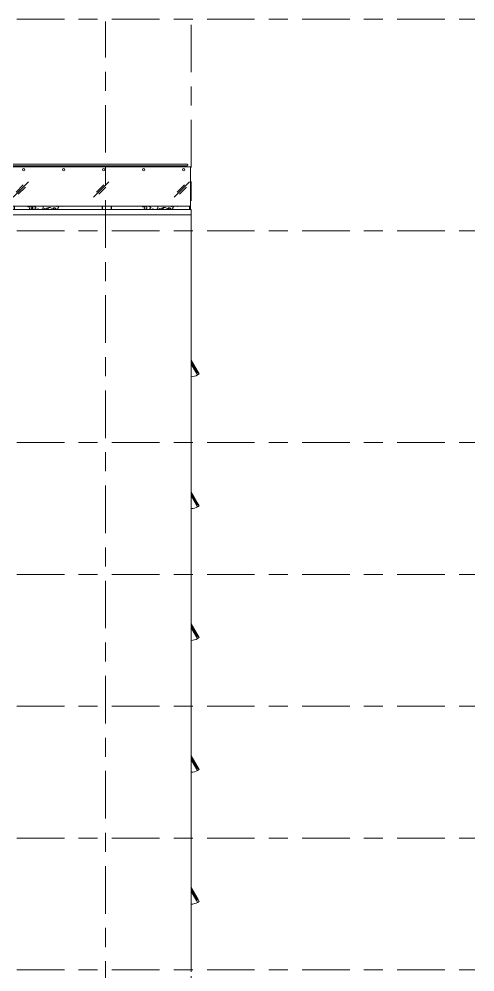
# Model space of a CAD drawing. Header units: millimetres. Extents: x -99196 to 15601, y -9661 to 93550.
# Drawn here: x 4187 to 15601, y 68050 to 91900 of the extents above; entities that cross this region are included whole.
import ezdxf

# ---------------------------------------------------------------- set-up
doc = ezdxf.new("R2010")
doc.units = ezdxf.units.MM
doc.linetypes.add('Centre', pattern=[31.75, 6.35, -4.7625, 15.875, -4.7625])
for name, color, linetype, lineweight in [('CUA', 31, 'Continuous', 9), ('G-IMPT', 8, 'Continuous', 5), ('KINH', 152, 'Continuous', 5), ('L-SITE', 91, 'Continuous', 5), ('NET THAY 1', 41, 'Continuous', 5), ('NET THAY 2', 55, 'Continuous', 5), ('NET-THAY', 2, 'Continuous', 9), ('TRUC', 225, 'Continuous', 5)]:
    doc.layers.add(name, color=color, linetype=linetype, lineweight=lineweight)

# ---------------------------------------------------------------- blocks, each defined once
blk = doc.blocks.new('X-PHONG WC - X-PHONG WC 700-1722877-MẶT ĐỨNG 14-1')
at = {"layer": 'CUA'}
for p, q in [((8500, 83500), (8500, 82900)), ((8499, 83364), (8675, 83060)), ((8499, 83324), (8657, 83050)), ((8649, 83045), (8499, 83304)), ((8631, 83035), (8499, 83264)), ((8675, 83060), (8631, 83035)), ((8631, 83035), (8675, 83060)), ((8656, 82992), (8631, 83035)), ((8657, 83050), (8649, 83045)), ((8700, 83017), (8656, 82992)), ((8675, 83060), (8700, 83017))]:
    blk.add_line(p, q, dxfattribs=at)
blk.add_arc((8494, 83262), 315, 271.044, 301.0404, dxfattribs=at)
blk = doc.blocks.new('Railing - NBS_RailInfillPnl_Post-1648199-MẶT ĐỨNG 14-1')
at = {"layer": 'NET THAY 2'}
for p, q in [((-2898, 87220), (-2908, 87220)), ((-2908, 87220), (-2908, 87135)), ((-2898, 87135), (-2898, 87220))]:
    blk.add_line(p, q, dxfattribs=at)
blk = doc.blocks.new('Railing - NBS_RailInfillPnl_Post-V100-MẶT ĐỨNG 14-1')
at = {"layer": 'NET THAY 2'}
for p, q in [((6264, 87220), (6264, 87135)), ((6274, 87135), (6274, 87220))]:
    blk.add_line(p, q, dxfattribs=at)
blk = doc.blocks.new('Railing - NBS_RailInfillPnl_Post-1597031-MẶT ĐỨNG 14-1')
at = {"layer": 'NET THAY 2'}
for p, q in [((-1368, 88100), (-1368, 87135)), ((-1394, 87135), (-1394, 87220))]:
    blk.add_line(p, q, dxfattribs=at)
blk = doc.blocks.new('Railing - NBS_RailInfillPnl_Post-V101-MẶT ĐỨNG 14-1')
at = {"layer": 'NET THAY 2'}
for p, q in [((1856, 87135), (1856, 87220)), ((1882, 87220), (1882, 87135))]:
    blk.add_line(p, q, dxfattribs=at)
blk = doc.blocks.new('Railing - Railing-1431824-MẶT ĐỨNG 14-1')
at = {"layer": 'NET THAY 1'}
for p, q in [((-4426, 87000), (-4426, 87135)), ((-4426, 87135), (-1351, 87135)), ((-1351, 87135), (8499, 87135)), ((-1351, 87135), (-1351, 87000)), ((8499, 87135), (8499, 87000)), ((-1351, 87000), (-4426, 87000)), ((8499, 87000), (-1351, 87000))]:
    blk.add_line(p, q, dxfattribs=at)
for name, p in [('Railing - NBS_RailInfillPnl_Post-1597031-MẶT ĐỨNG 14-1', (0, 0)), ('Railing - NBS_RailInfillPnl_Post-1597031-MẶT ĐỨNG 14-1', (9850, 0)), ('Railing - NBS_RailInfillPnl_Post-1648199-MẶT ĐỨNG 14-1', (0, 0)), ('Railing - NBS_RailInfillPnl_Post-1648199-MẶT ĐỨNG 14-1', (3492, 0)), ('Railing - NBS_RailInfillPnl_Post-V101-MẶT ĐỨNG 14-1', (0, 0)), ('Railing - NBS_RailInfillPnl_Post-1648199-MẶT ĐỨNG 14-1', (5462, 0)), ('Railing - NBS_RailInfillPnl_Post-V100-MẶT ĐỨNG 14-1', (-2200, 0)), ('Railing - NBS_RailInfillPnl_Post-1648199-MẶT ĐỨNG 14-1', (7432, 0)), ('Railing - NBS_RailInfillPnl_Post-V100-MẶT ĐỨNG 14-1', (0, 0)), ('Railing - NBS_RailInfillPnl_Post-1648199-MẶT ĐỨNG 14-1', (9402, 0))]:
    blk.add_blockref(name, p)
blk = doc.blocks.new('Top Rail Type - Top Rail_Internal_-1431827-MẶT ĐỨNG 14-1')
at = {"layer": 'NET THAY 1'}
for p, q in [((-4426, 87220), (-4426, 88200)), ((-4426, 88200), (-1370, 88200)), ((-1370, 88200), (8480, 88200)), ((-1370, 88200), (-1370, 87220)), ((8480, 88200), (8480, 87220)), ((-4426, 87220), (-2908, 87220)), ((-2898, 87220), (-1370, 87220)), ((-1368, 87220), (584, 87220)), ((594, 87220), (2554, 87220)), ((2564, 87220), (4524, 87220)), ((4534, 87220), (6494, 87220)), ((6504, 87220), (8480, 87220))]:
    blk.add_line(p, q, dxfattribs=at)
blk = doc.blocks.new('Handrail Type - Handrail_Internal_-1431838-MẶT ĐỨNG 14-1')
at = {"layer": 'NET THAY 1'}
for p, q in [((-1462, 88271), (-4426, 88271)), ((-4426, 88250), (-4426, 88271)), ((-4426, 88229), (-4426, 88250)), ((8388, 88271), (-1462, 88271)), ((-4426, 88229), (-1462, 88229)), ((-1462, 88229), (8388, 88229))]:
    blk.add_line(p, q, dxfattribs=at)
for points, knots in [([(-1462, 88271), (-1461, 88271), (-1460, 88271), (-1459, 88271), (-1458, 88271), (-1456, 88270), (-1455, 88270), (-1454, 88270), (-1452, 88269), (-1451, 88268), (-1450, 88268), (-1448, 88267), (-1447, 88265), (-1446, 88264), (-1445, 88263), (-1443, 88261), (-1442, 88258), (-1441, 88255), (-1441, 88252), (-1441, 88250)], [0.5, 0.5, 0.5, 0.5, 0.5208333, 0.5416667, 0.5625, 0.5833333, 0.6041667, 0.625, 0.6458333, 0.6666667, 0.6875, 0.7083333, 0.75, 0.7708333, 0.7916667, 0.8333333, 0.875, 0.9166667, 1, 1, 1, 1]), ([(-1441, 88250), (-1441, 88248), (-1441, 88245), (-1442, 88242), (-1443, 88239), (-1445, 88237), (-1446, 88236), (-1447, 88235), (-1449, 88233), (-1451, 88232), (-1452, 88231), (-1454, 88230), (-1455, 88230), (-1456, 88230), (-1458, 88229), (-1459, 88229), (-1460, 88229), (-1461, 88229), (-1462, 88229)], [0, 0, 0, 0, 0.0833333, 0.125, 0.1666667, 0.2083333, 0.2291667, 0.25, 0.2916667, 0.3333333, 0.3541667, 0.375, 0.3958333, 0.4166667, 0.4375, 0.4583333, 0.4791667, 0.5, 0.5, 0.5, 0.5]), ([(8388, 88271), (8389, 88271), (8390, 88271), (8391, 88271), (8392, 88271), (8394, 88270), (8395, 88270), (8396, 88270), (8398, 88269), (8399, 88268), (8400, 88268), (8402, 88267), (8403, 88265), (8404, 88264), (8405, 88263), (8407, 88261), (8408, 88258), (8409, 88255), (8409, 88252), (8409, 88250)], [0.5, 0.5, 0.5, 0.5, 0.5208333, 0.5416667, 0.5625, 0.5833333, 0.6041667, 0.625, 0.6458333, 0.6666667, 0.6875, 0.7083333, 0.75, 0.7708333, 0.7916667, 0.8333333, 0.875, 0.9166667, 1, 1, 1, 1]), ([(8409, 88250), (8409, 88248), (8409, 88245), (8408, 88242), (8407, 88239), (8405, 88237), (8404, 88236), (8403, 88235), (8401, 88233), (8399, 88232), (8398, 88231), (8396, 88230), (8395, 88230), (8394, 88230), (8392, 88229), (8391, 88229), (8390, 88229), (8389, 88229), (8388, 88229)], [0, 0, 0, 0, 0.0833333, 0.125, 0.1666667, 0.2083333, 0.2291667, 0.25, 0.2916667, 0.3333333, 0.3541667, 0.375, 0.3958333, 0.4166667, 0.4375, 0.4583333, 0.4791667, 0.5, 0.5, 0.5, 0.5])]:
    blk.add_open_spline(points, degree=3, knots=knots, dxfattribs=at)
blk = doc.blocks.new('ALB-RAILING 32 - ALB-BALUSTER-1365155-MẶT ĐỨNG 14-1')
at = {"layer": 'NET THAY 1'}
for p, q in [((8298, 88235), (8298, 88200)), ((8312, 88200), (8312, 88235))]:
    blk.add_line(p, q, dxfattribs=at)
for start, end in [(0, 180), (180, 0)]:
    blk.add_arc((8305, 88129), 30, start, end, dxfattribs=at)
blk = doc.blocks.new('ALB-RAILING 32 - ALB-BALUSTER-V105-MẶT ĐỨNG 14-1')
at = {"layer": 'NET THAY 1'}
for p, q in [((7298, 88235), (7298, 88200)), ((7312, 88200), (7312, 88235))]:
    blk.add_line(p, q, dxfattribs=at)
for start, end in [(0, 180), (180, 0)]:
    blk.add_arc((7305, 88129), 30, start, end, dxfattribs=at)
blk = doc.blocks.new('CAY XANH 1 - CAY XANH_dwg-1404436-MẶT ĐỨNG 14-1')
at = {"layer": 'G-IMPT', "flags": 128}
for points in [[(7337, 87135), (7323, 87157), (7332, 87190), (7289, 87200), (7271, 87218)], [(7365, 87220), (7357, 87203), (7382, 87188), (7382, 87160), (7370, 87147), (7345, 87135)], [(7447, 87220), (7447, 87209), (7469, 87188), (7485, 87190), (7485, 87163), (7453, 87147), (7448, 87135)], [(7520, 87135), (7537, 87150), (7561, 87135)], [(7630, 87135), (7637, 87153), (7655, 87135)], [(7699, 87135), (7702, 87160), (7730, 87147), (7758, 87163), (7758, 87175), (7779, 87160), (7777, 87135)], [(7803, 87135), (7795, 87172), (7804, 87185), (7845, 87181), (7934, 87135)], [(7935, 87135), (7935, 87159), (7916, 87162), (7926, 87172)], [(7926, 87172), (7960, 87175), (7978, 87162), (7978, 87150), (7972, 87138), (7972, 87135)], [(8017, 87220), (8009, 87209), (8000, 87212), (7998, 87220)], [(8012, 87135), (8012, 87150), (8037, 87150), (8040, 87166), (8040, 87184), (8062, 87212), (8062, 87220)], [(8150, 87220), (8146, 87209), (8121, 87220)]]:
    blk.add_lwpolyline(points, dxfattribs=at)
blk = doc.blocks.new('CAY XANH 1 - CAY XANH_dwg-1404435-MẶT ĐỨNG 14-1')
at = {"layer": 'G-IMPT'}
blk.add_line((7665, 87135), (7665, 87147), dxfattribs=at)
at = {"layer": 'G-IMPT', "flags": 128}
for points in [[(7665, 87147), (7665, 87163), (7665, 87181), (7665, 87209), (7665, 87220)], [(7665, 87220), (7665, 87206), (7665, 87209), (7665, 87220)], [(7665, 87220), (7665, 87206), (7665, 87185), (7665, 87187), (7665, 87160), (7665, 87144), (7665, 87135)], [(7665, 87220), (7665, 87206), (7665, 87218)], [(7665, 87220), (7665, 87200), (7665, 87185), (7665, 87157), (7665, 87144), (7665, 87135)], [(7665, 87135), (7665, 87154), (7665, 87187), (7665, 87197), (7665, 87215), (7665, 87220)], [(7665, 87135), (7665, 87169), (7665, 87182), (7665, 87178), (7665, 87135)], [(7665, 87169), (7665, 87172), (7665, 87159), (7665, 87147), (7665, 87135)], [(7665, 87135), (7665, 87157), (7665, 87144), (7665, 87160), (7665, 87172), (7665, 87157), (7665, 87135)], [(7665, 87135), (7665, 87156), (7665, 87159), (7665, 87169)], [(7665, 87135), (7665, 87151), (7665, 87135)], [(7665, 87135), (7665, 87147), (7665, 87135)]]:
    blk.add_lwpolyline(points, dxfattribs=at)
blk = doc.blocks.new('CAY XANH 1 - CAY XANH 1-1405520-MẶT ĐỨNG 14-1')
for name in ['CAY XANH 1 - CAY XANH_dwg-1404436-MẶT ĐỨNG 14-1', 'CAY XANH 1 - CAY XANH_dwg-1404435-MẶT ĐỨNG 14-1']:
    blk.add_blockref(name, (0, 0))
blk = doc.blocks.new('X-PHONG WC - X-PHONG WC 2-1722875-MẶT ĐỨNG 14-1')
at = {"layer": 'CUA'}
for p, q in [((8499, 20663), (8674, 20360)), ((8499, 20623), (8657, 20350)), ((8648, 20345), (8499, 20603)), ((8631, 20335), (8499, 20563)), ((8674, 20360), (8631, 20335)), ((8631, 20335), (8674, 20360)), ((8656, 20292), (8631, 20335)), ((8657, 20350), (8648, 20345)), ((8699, 20317), (8656, 20292)), ((8674, 20360), (8699, 20317))]:
    blk.add_line(p, q, dxfattribs=at)
blk.add_arc((8494, 20562), 315, 271.0665, 301.0404, dxfattribs=at)
blk = doc.blocks.new('A$C677B3655')
at = {"layer": 'NET-THAY'}
blk.add_line((-4828, -50), (-4828, 3250), dxfattribs=at)
at = {"layer": 'CUA'}
blk.add_blockref('X-PHONG WC - X-PHONG WC 2-1722875-MẶT ĐỨNG 14-1', (-13328, -18600), dxfattribs=at)

msp = doc.modelspace()

# ---------------------------------------------------------------- hatches: boundary and pattern name
at = {"layer": 'KINH'}
h = msp.add_hatch(dxfattribs=at)
h.set_pattern_fill('FP_11', color=256, angle=360, style=0, pattern_type=2)
h.set_pattern_definition([(45.204, (-12620.3, 75992.1), (0.002, 2032), [252.7, -2610.8]), (45.204, (-12675, 76047.3), (0.002, 2032), [252.7, -2610.8]), (45.204, (-12750.4, 75916.2), (0.002, 2032), [544.27, -2319.24]), (45.204, (-13992.2, 77353.5), (0.002, 2032), [252.7, -2610.8]), (45.204, (-14047, 77408.7), (0.002, 2032), [252.7, -2610.8]), (45.204, (-14122.3, 77277.7), (0.002, 2032), [544.27, -2319.24])])
h.paths.add_polyline_path([(8499.5, 87324), (8499.5, 88035), (-4450.5, 88035), (-4450.5, 87324)])

# ---------------------------------------------------------------- linework, layer by layer
at = {"layer": 'NET-THAY'}
for p, q in [((8499.5, 86550), (8499.5, 87000)), ((8499.5, 86500), (8499.5, 86350))]:
    msp.add_line(p, q, dxfattribs=at)
msp.add_lwpolyline([(8499.5, 81250), (8499.5, 87000)], dxfattribs=at)
at = {"layer": 'TRUC', "linetype": 'Centre', "ltscale": 75}
for p, q in [((-99096.4, 91900), (15600.6, 91900)), ((6349.5, -7525.8), (6349.5, 91838.4)), ((8499.5, -5514.5), (8499.5, 91838.4)), ((-99096.4, 86600), (15600.6, 86600)), ((-99096.4, 81300), (15600.6, 81300)), ((-99096.4, 78000), (15600.6, 78000)), ((-99096.4, 74700), (15600.6, 74700)), ((-99096.4, 71400), (15600.6, 71400)), ((-99096.4, 68100), (15600.6, 68100))]:
    msp.add_line(p, q, dxfattribs=at)

# ---------------------------------------------------------------- block references
at = {"layer": 'CUA'}
msp.add_blockref('X-PHONG WC - X-PHONG WC 700-1722877-MẶT ĐỨNG 14-1', (0, 0), dxfattribs=at)
at = {"layer": 'L-SITE'}
for p in [(-2875, 0), (0, 0)]:
    msp.add_blockref('CAY XANH 1 - CAY XANH 1-1405520-MẶT ĐỨNG 14-1', p, dxfattribs=at)
at = {"layer": 'NET THAY 1'}
for name, p in [('Handrail Type - Handrail_Internal_-1431838-MẶT ĐỨNG 14-1', (0, 0)), ('Top Rail Type - Top Rail_Internal_-1431827-MẶT ĐỨNG 14-1', (0, 0)), ('Railing - Railing-1431824-MẶT ĐỨNG 14-1', (0, 0)), ('ALB-RAILING 32 - ALB-BALUSTER-V105-MẶT ĐỨNG 14-1', (-3000, 0)), ('ALB-RAILING 32 - ALB-BALUSTER-V105-MẶT ĐỨNG 14-1', (-2000, 0)), ('ALB-RAILING 32 - ALB-BALUSTER-V105-MẶT ĐỨNG 14-1', (-1000, 0)), ('ALB-RAILING 32 - ALB-BALUSTER-V105-MẶT ĐỨNG 14-1', (0, 0)), ('ALB-RAILING 32 - ALB-BALUSTER-1365155-MẶT ĐỨNG 14-1', (0, 0))]:
    msp.add_blockref(name, p, dxfattribs=at)
at = {"layer": 'NET-THAY'}
for p in [(13327.7, 78000), (13327.7, 74700), (13327.7, 71400), (13327.7, 68100)]:
    msp.add_blockref('A$C677B3655', p, dxfattribs=at)

doc.saveas('drawing.dxf')
